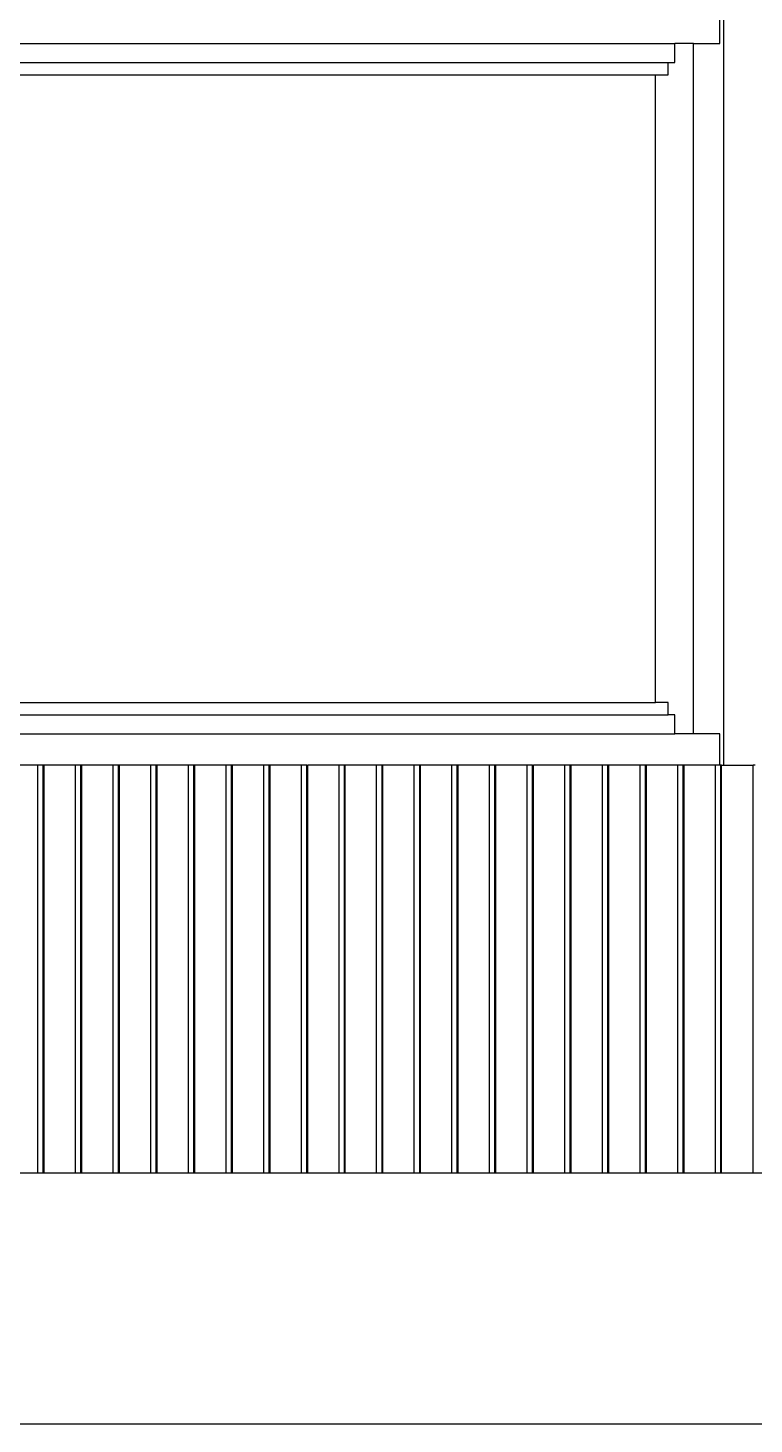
# Model space of a CAD drawing. Header units: inches. Extents: x 7263 to 14962, y 1317 to 2926.
# Drawn here: x 7457.079 to 7458.236, y 1506.573 to 1508.798 of the extents above; entities that cross this region are included whole.
import ezdxf

# ---------------------------------------------------------------- set-up
doc = ezdxf.new("R2010")
doc.units = ezdxf.units.IN
doc.header["$MEASUREMENT"] = 0
doc.layers.add('text', color=7, linetype='Continuous')

msp = doc.modelspace()

# ---------------------------------------------------------------- linework, layer by layer
at = {"layer": 'text'}
for p, q in [((7458.1818, 1508.7735), (7458.1818, 1508.8235)), ((7458.188, 1507.6235), (7458.188, 1508.8235)), ((7456.5325, 1508.7735), (7458.1099, 1508.7735)), ((7458.1099, 1508.7435), (7458.1099, 1508.7735)), ((7458.1395, 1508.7735), (7458.1099, 1508.7735)), ((7458.1395, 1507.6735), (7458.1395, 1508.7735)), ((7458.1395, 1508.7735), (7458.1818, 1508.7735)), ((7456.5605, 1508.7435), (7458.0996, 1508.7435)), ((7458.0996, 1508.7235), (7458.0996, 1508.7435)), ((7458.0996, 1508.7435), (7458.1099, 1508.7435)), ((7456.5802, 1508.7235), (7458.079, 1508.7235)), ((7458.079, 1507.7235), (7458.079, 1508.7235)), ((7458.079, 1508.7235), (7458.0996, 1508.7235)), ((7456.5802, 1507.7235), (7458.079, 1507.7235)), ((7458.0996, 1507.7235), (7458.079, 1507.7235)), ((7458.0996, 1507.7035), (7458.0996, 1507.7235)), ((7456.5605, 1507.7035), (7458.0996, 1507.7035)), ((7458.1099, 1507.7035), (7458.0996, 1507.7035)), ((7458.1099, 1507.6735), (7458.1099, 1507.7035)), ((7456.5325, 1507.6735), (7458.1099, 1507.6735)), ((7458.1395, 1507.6735), (7458.1099, 1507.6735)), ((7458.1818, 1507.6735), (7458.1395, 1507.6735)), ((7458.1818, 1507.6235), (7458.1818, 1507.6735)), ((7457.095, 1507.6235), (7457.045, 1507.6235)), ((7457.095, 1506.9735), (7457.095, 1507.6235)), ((7457.1036, 1507.6235), (7457.095, 1507.6235)), ((7457.105, 1507.6235), (7457.1036, 1507.6235)), ((7457.1036, 1506.9735), (7457.1036, 1507.6235)), ((7457.105, 1506.9735), (7457.105, 1507.6235)), ((7457.155, 1507.6235), (7457.105, 1507.6235)), ((7457.155, 1506.9735), (7457.155, 1507.6235)), ((7457.1636, 1507.6235), (7457.155, 1507.6235)), ((7457.1636, 1506.9735), (7457.1636, 1507.6235)), ((7457.165, 1507.6235), (7457.1636, 1507.6235)), ((7457.165, 1506.9735), (7457.165, 1507.6235)), ((7457.215, 1507.6235), (7457.165, 1507.6235)), ((7457.215, 1506.9735), (7457.215, 1507.6235)), ((7457.2236, 1507.6235), (7457.215, 1507.6235)), ((7457.225, 1507.6235), (7457.2236, 1507.6235)), ((7457.2236, 1506.9735), (7457.2236, 1507.6235)), ((7457.225, 1506.9735), (7457.225, 1507.6235)), ((7457.275, 1507.6235), (7457.225, 1507.6235)), ((7457.275, 1506.9735), (7457.275, 1507.6235)), ((7457.2835, 1507.6235), (7457.275, 1507.6235)), ((7457.2849, 1507.6235), (7457.2835, 1507.6235)), ((7457.2835, 1506.9735), (7457.2835, 1507.6235)), ((7457.2849, 1506.9735), (7457.2849, 1507.6235)), ((7457.3349, 1507.6235), (7457.2849, 1507.6235)), ((7457.3349, 1506.9735), (7457.3349, 1507.6235)), ((7457.3435, 1507.6235), (7457.3349, 1507.6235)), ((7457.3449, 1507.6235), (7457.3435, 1507.6235)), ((7457.3435, 1506.9735), (7457.3435, 1507.6235)), ((7457.3449, 1506.9735), (7457.3449, 1507.6235)), ((7457.3949, 1507.6235), (7457.3449, 1507.6235)), ((7457.3949, 1506.9735), (7457.3949, 1507.6235)), ((7457.4035, 1507.6235), (7457.3949, 1507.6235)), ((7457.4049, 1507.6235), (7457.4035, 1507.6235)), ((7457.4035, 1506.9735), (7457.4035, 1507.6235)), ((7457.4049, 1506.9735), (7457.4049, 1507.6235)), ((7457.4549, 1507.6235), (7457.4049, 1507.6235)), ((7457.4549, 1506.9735), (7457.4549, 1507.6235)), ((7457.4635, 1507.6235), (7457.4549, 1507.6235)), ((7457.4649, 1507.6235), (7457.4635, 1507.6235)), ((7457.4635, 1506.9735), (7457.4635, 1507.6235)), ((7457.4649, 1506.9735), (7457.4649, 1507.6235)), ((7457.5149, 1507.6235), (7457.4649, 1507.6235)), ((7457.5149, 1506.9735), (7457.5149, 1507.6235)), ((7457.5234, 1507.6235), (7457.5149, 1507.6235)), ((7457.5234, 1506.9735), (7457.5234, 1507.6235)), ((7457.5234, 1507.6235), (7457.5249, 1507.6235)), ((7457.5249, 1506.9735), (7457.5249, 1507.6235)), ((7457.5748, 1507.6235), (7457.5249, 1507.6235)), ((7457.5748, 1506.9735), (7457.5748, 1507.6235)), ((7457.5834, 1507.6235), (7457.5748, 1507.6235)), ((7457.5834, 1506.9735), (7457.5834, 1507.6235)), ((7457.5848, 1507.6235), (7457.5834, 1507.6235)), ((7457.5848, 1506.9735), (7457.5848, 1507.6235)), ((7457.6348, 1507.6235), (7457.5848, 1507.6235)), ((7457.6348, 1506.9735), (7457.6348, 1507.6235)), ((7457.6434, 1507.6235), (7457.6348, 1507.6235)), ((7457.6434, 1506.9735), (7457.6434, 1507.6235)), ((7457.6448, 1507.6235), (7457.6434, 1507.6235)), ((7457.6448, 1506.9735), (7457.6448, 1507.6235)), ((7457.6948, 1507.6235), (7457.6448, 1507.6235)), ((7457.6948, 1506.9735), (7457.6948, 1507.6235)), ((7457.7034, 1507.6235), (7457.6948, 1507.6235)), ((7457.7034, 1506.9735), (7457.7034, 1507.6235)), ((7457.7048, 1507.6235), (7457.7034, 1507.6235)), ((7457.7048, 1506.9735), (7457.7048, 1507.6235)), ((7457.7548, 1507.6235), (7457.7048, 1507.6235)), ((7457.7548, 1506.9735), (7457.7548, 1507.6235)), ((7457.7633, 1507.6235), (7457.7548, 1507.6235)), ((7457.7633, 1506.9735), (7457.7633, 1507.6235)), ((7457.7648, 1507.6235), (7457.7633, 1507.6235)), ((7457.7648, 1506.9735), (7457.7648, 1507.6235)), ((7457.8147, 1507.6235), (7457.7648, 1507.6235)), ((7457.8147, 1506.9735), (7457.8147, 1507.6235)), ((7457.8233, 1507.6235), (7457.8147, 1507.6235)), ((7457.8233, 1506.9735), (7457.8233, 1507.6235)), ((7457.8247, 1507.6235), (7457.8233, 1507.6235)), ((7457.8247, 1506.9735), (7457.8247, 1507.6235)), ((7457.8747, 1507.6235), (7457.8247, 1507.6235)), ((7457.8747, 1506.9735), (7457.8747, 1507.6235)), ((7457.8833, 1507.6235), (7457.8747, 1507.6235)), ((7457.8833, 1506.9735), (7457.8833, 1507.6235)), ((7457.8833, 1507.6235), (7457.8847, 1507.6235)), ((7457.8847, 1506.9735), (7457.8847, 1507.6235)), ((7457.9347, 1507.6235), (7457.8847, 1507.6235)), ((7457.9347, 1506.9735), (7457.9347, 1507.6235)), ((7457.9433, 1507.6235), (7457.9347, 1507.6235)), ((7457.9433, 1506.9735), (7457.9433, 1507.6235)), ((7457.9447, 1507.6235), (7457.9433, 1507.6235)), ((7457.9447, 1506.9735), (7457.9447, 1507.6235)), ((7457.9947, 1507.6235), (7457.9447, 1507.6235)), ((7457.9947, 1506.9735), (7457.9947, 1507.6235)), ((7458.0032, 1507.6235), (7457.9947, 1507.6235)), ((7458.0032, 1506.9735), (7458.0032, 1507.6235)), ((7458.0047, 1507.6235), (7458.0032, 1507.6235)), ((7458.0047, 1506.9735), (7458.0047, 1507.6235)), ((7458.0546, 1507.6235), (7458.0047, 1507.6235)), ((7458.0546, 1506.9735), (7458.0546, 1507.6235)), ((7458.0632, 1507.6235), (7458.0546, 1507.6235)), ((7458.0632, 1506.9735), (7458.0632, 1507.6235)), ((7458.0646, 1507.6235), (7458.0632, 1507.6235)), ((7458.0646, 1506.9735), (7458.0646, 1507.6235)), ((7458.1146, 1507.6235), (7458.0646, 1507.6235)), ((7458.1146, 1506.9735), (7458.1146, 1507.6235)), ((7458.1232, 1507.6235), (7458.1146, 1507.6235)), ((7458.1232, 1506.9735), (7458.1232, 1507.6235)), ((7458.1246, 1507.6235), (7458.1232, 1507.6235)), ((7458.1246, 1506.9735), (7458.1246, 1507.6235)), ((7458.1746, 1507.6235), (7458.1246, 1507.6235)), ((7458.1746, 1506.9735), (7458.1746, 1507.6235)), ((7458.1818, 1507.6235), (7458.1746, 1507.6235)), ((7458.1832, 1507.6235), (7458.1818, 1507.6235)), ((7458.1832, 1506.9735), (7458.1832, 1507.6235)), ((7458.1846, 1507.6235), (7458.1832, 1507.6235)), ((7458.1846, 1506.9735), (7458.1846, 1507.6235)), ((7458.1846, 1507.6235), (7458.188, 1507.6235)), ((7458.188, 1507.6235), (7458.2346, 1507.6235)), ((7458.2346, 1506.9735), (7458.2346, 1507.6235)), ((7458.238, 1507.6235), (7458.2346, 1507.6235)), ((7457.095, 1506.9735), (7457.045, 1506.9735)), ((7457.1036, 1506.9735), (7457.095, 1506.9735)), ((7457.105, 1506.9735), (7457.1036, 1506.9735)), ((7457.155, 1506.9735), (7457.105, 1506.9735)), ((7457.1636, 1506.9735), (7457.155, 1506.9735)), ((7457.165, 1506.9735), (7457.1636, 1506.9735)), ((7457.215, 1506.9735), (7457.165, 1506.9735)), ((7457.2236, 1506.9735), (7457.215, 1506.9735)), ((7457.225, 1506.9735), (7457.2236, 1506.9735)), ((7457.275, 1506.9735), (7457.225, 1506.9735)), ((7457.2835, 1506.9735), (7457.275, 1506.9735)), ((7457.2849, 1506.9735), (7457.2835, 1506.9735)), ((7457.3349, 1506.9735), (7457.2849, 1506.9735)), ((7457.3435, 1506.9735), (7457.3349, 1506.9735)), ((7457.3449, 1506.9735), (7457.3435, 1506.9735)), ((7457.3949, 1506.9735), (7457.3449, 1506.9735)), ((7457.4035, 1506.9735), (7457.3949, 1506.9735)), ((7457.4049, 1506.9735), (7457.4035, 1506.9735)), ((7457.4549, 1506.9735), (7457.4049, 1506.9735)), ((7457.4635, 1506.9735), (7457.4549, 1506.9735)), ((7457.4649, 1506.9735), (7457.4635, 1506.9735)), ((7457.5149, 1506.9735), (7457.4649, 1506.9735)), ((7457.5234, 1506.9735), (7457.5149, 1506.9735)), ((7457.5249, 1506.9735), (7457.5234, 1506.9735)), ((7457.5748, 1506.9735), (7457.5249, 1506.9735)), ((7457.5834, 1506.9735), (7457.5748, 1506.9735)), ((7457.5848, 1506.9735), (7457.5834, 1506.9735)), ((7457.6348, 1506.9735), (7457.5848, 1506.9735)), ((7457.6434, 1506.9735), (7457.6348, 1506.9735)), ((7457.6448, 1506.9735), (7457.6434, 1506.9735)), ((7457.6948, 1506.9735), (7457.6448, 1506.9735)), ((7457.7034, 1506.9735), (7457.6948, 1506.9735)), ((7457.7048, 1506.9735), (7457.7034, 1506.9735)), ((7457.7548, 1506.9735), (7457.7048, 1506.9735)), ((7457.7633, 1506.9735), (7457.7548, 1506.9735)), ((7457.7648, 1506.9735), (7457.7633, 1506.9735)), ((7457.8147, 1506.9735), (7457.7648, 1506.9735)), ((7457.8233, 1506.9735), (7457.8147, 1506.9735)), ((7457.8247, 1506.9735), (7457.8233, 1506.9735)), ((7457.8747, 1506.9735), (7457.8247, 1506.9735)), ((7457.8833, 1506.9735), (7457.8747, 1506.9735)), ((7457.8847, 1506.9735), (7457.8833, 1506.9735)), ((7457.9347, 1506.9735), (7457.8847, 1506.9735)), ((7457.9433, 1506.9735), (7457.9347, 1506.9735)), ((7457.9447, 1506.9735), (7457.9433, 1506.9735)), ((7457.9947, 1506.9735), (7457.9447, 1506.9735)), ((7458.0032, 1506.9735), (7457.9947, 1506.9735)), ((7458.0047, 1506.9735), (7458.0032, 1506.9735)), ((7458.0546, 1506.9735), (7458.0047, 1506.9735)), ((7458.0632, 1506.9735), (7458.0546, 1506.9735)), ((7458.0646, 1506.9735), (7458.0632, 1506.9735)), ((7458.1146, 1506.9735), (7458.0646, 1506.9735)), ((7458.1232, 1506.9735), (7458.1146, 1506.9735)), ((7458.1246, 1506.9735), (7458.1232, 1506.9735)), ((7458.1746, 1506.9735), (7458.1246, 1506.9735)), ((7458.1832, 1506.9735), (7458.1746, 1506.9735)), ((7458.1846, 1506.9735), (7458.1832, 1506.9735)), ((7458.2346, 1506.9735), (7458.1846, 1506.9735)), ((7458.2845, 1506.9735), (7458.2346, 1506.9735)), ((7459.1723, 1506.5735), (7450.316, 1506.5735)), ((7459.6077, 1506.5735), (7450.3448, 1506.5735)), ((7459.1723, 1506.5735), (7450.5162, 1506.5735))]:
    msp.add_line(p, q, dxfattribs=at)

doc.saveas('drawing.dxf')
